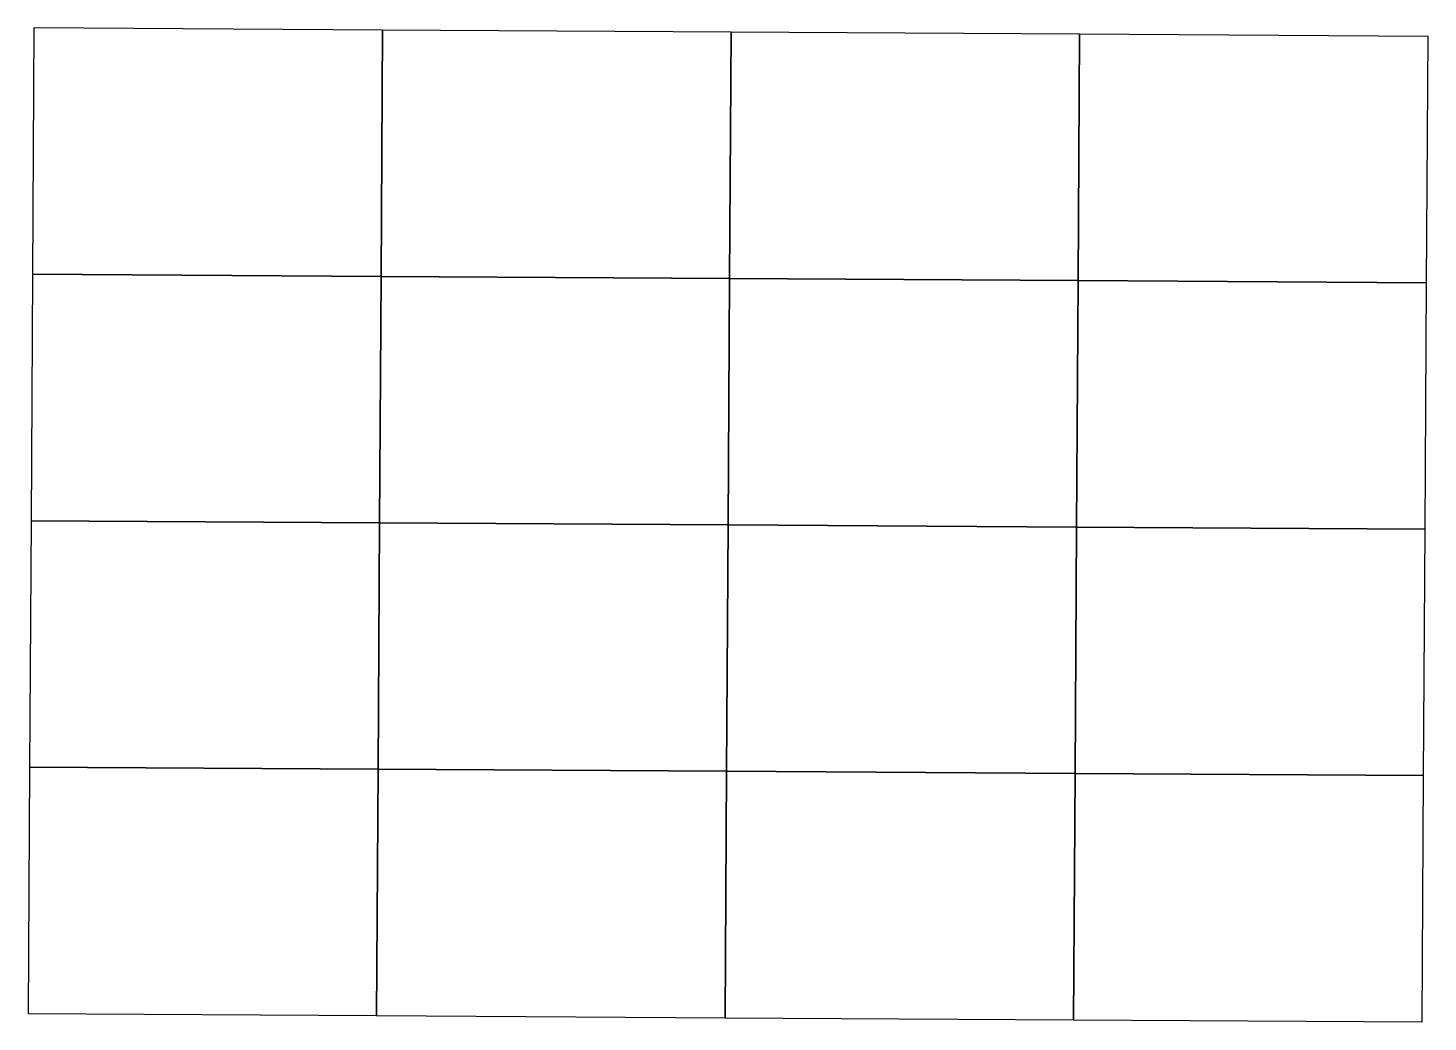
# Model space of a CAD drawing. Header units: inches. Extents: x 210057 to 233268, y 1605847 to 1613374.
# Drawn here: x 222668 to 233268, y 1605847 to 1613374 of the extents above; entities that cross this region are included whole.
import ezdxf

# ---------------------------------------------------------------- set-up
doc = ezdxf.new("R2010")
doc.units = ezdxf.units.IN
doc.header["$LTSCALE"] = 15
doc.header["$MEASUREMENT"] = 0
doc.layers.add('CHAINAGE', color=7, linetype='Continuous')
doc.layers.add('PLOT NO', color=7, linetype='Continuous')

# ---------------------------------------------------------------- blocks, each defined once
blk = doc.blocks.new('ao')
at = {"layer": 'CHAINAGE', "color": 2, "linetype": 'Continuous', "lineweight": -2}
for points in [[(-594, 420), (-594, 210), (-297, 210), (-297, 420), (-594, 420)], [(-297, 420), (-297, 210), (0, 210), (0, 420), (-297, 420)], [(0, 420), (0, 210), (297, 210), (297, 420), (0, 420)], [(297, 420), (297, 210), (594, 210), (594, 420), (297, 420)], [(-594, 210), (-594, 0), (-297, 0), (-297, 210), (-594, 210)], [(-297, 210), (-297, 0), (0, 0), (0, 210), (-297, 210)], [(0, 210), (0, 0), (297, 0), (297, 210), (0, 210)], [(297, 210), (297, 0), (594, 0), (594, 210), (297, 210)], [(-594, 0), (-594, -210), (-297, -210), (-297, 0), (-594, 0)], [(-297, 0), (-297, -210), (0, -210), (0, 0), (-297, 0)], [(0, 0), (0, -210), (297, -210), (297, 0), (0, 0)], [(297, 0), (297, -210), (594, -210), (594, 0), (297, 0)], [(-594, -210), (-594, -420), (-297, -420), (-297, -210), (-594, -210)], [(-297, -210), (-297, -420), (0, -420), (0, -210), (-297, -210)], [(0, -210), (0, -420), (297, -420), (297, -210), (0, -210)], [(297, -210), (297, -420), (594, -420), (594, -210), (297, -210)]]:
    blk.add_lwpolyline(points, dxfattribs=at)

msp = doc.modelspace()

# ---------------------------------------------------------------- block references
at = {"layer": 'PLOT NO', "xscale": 8.884499685950281, "yscale": 8.884499685950281, "zscale": 8.884499685950281, "rotation": 359.6532569827641}
msp.add_blockref('ao', (227968, 1609611), dxfattribs=at)

doc.saveas('drawing.dxf')
